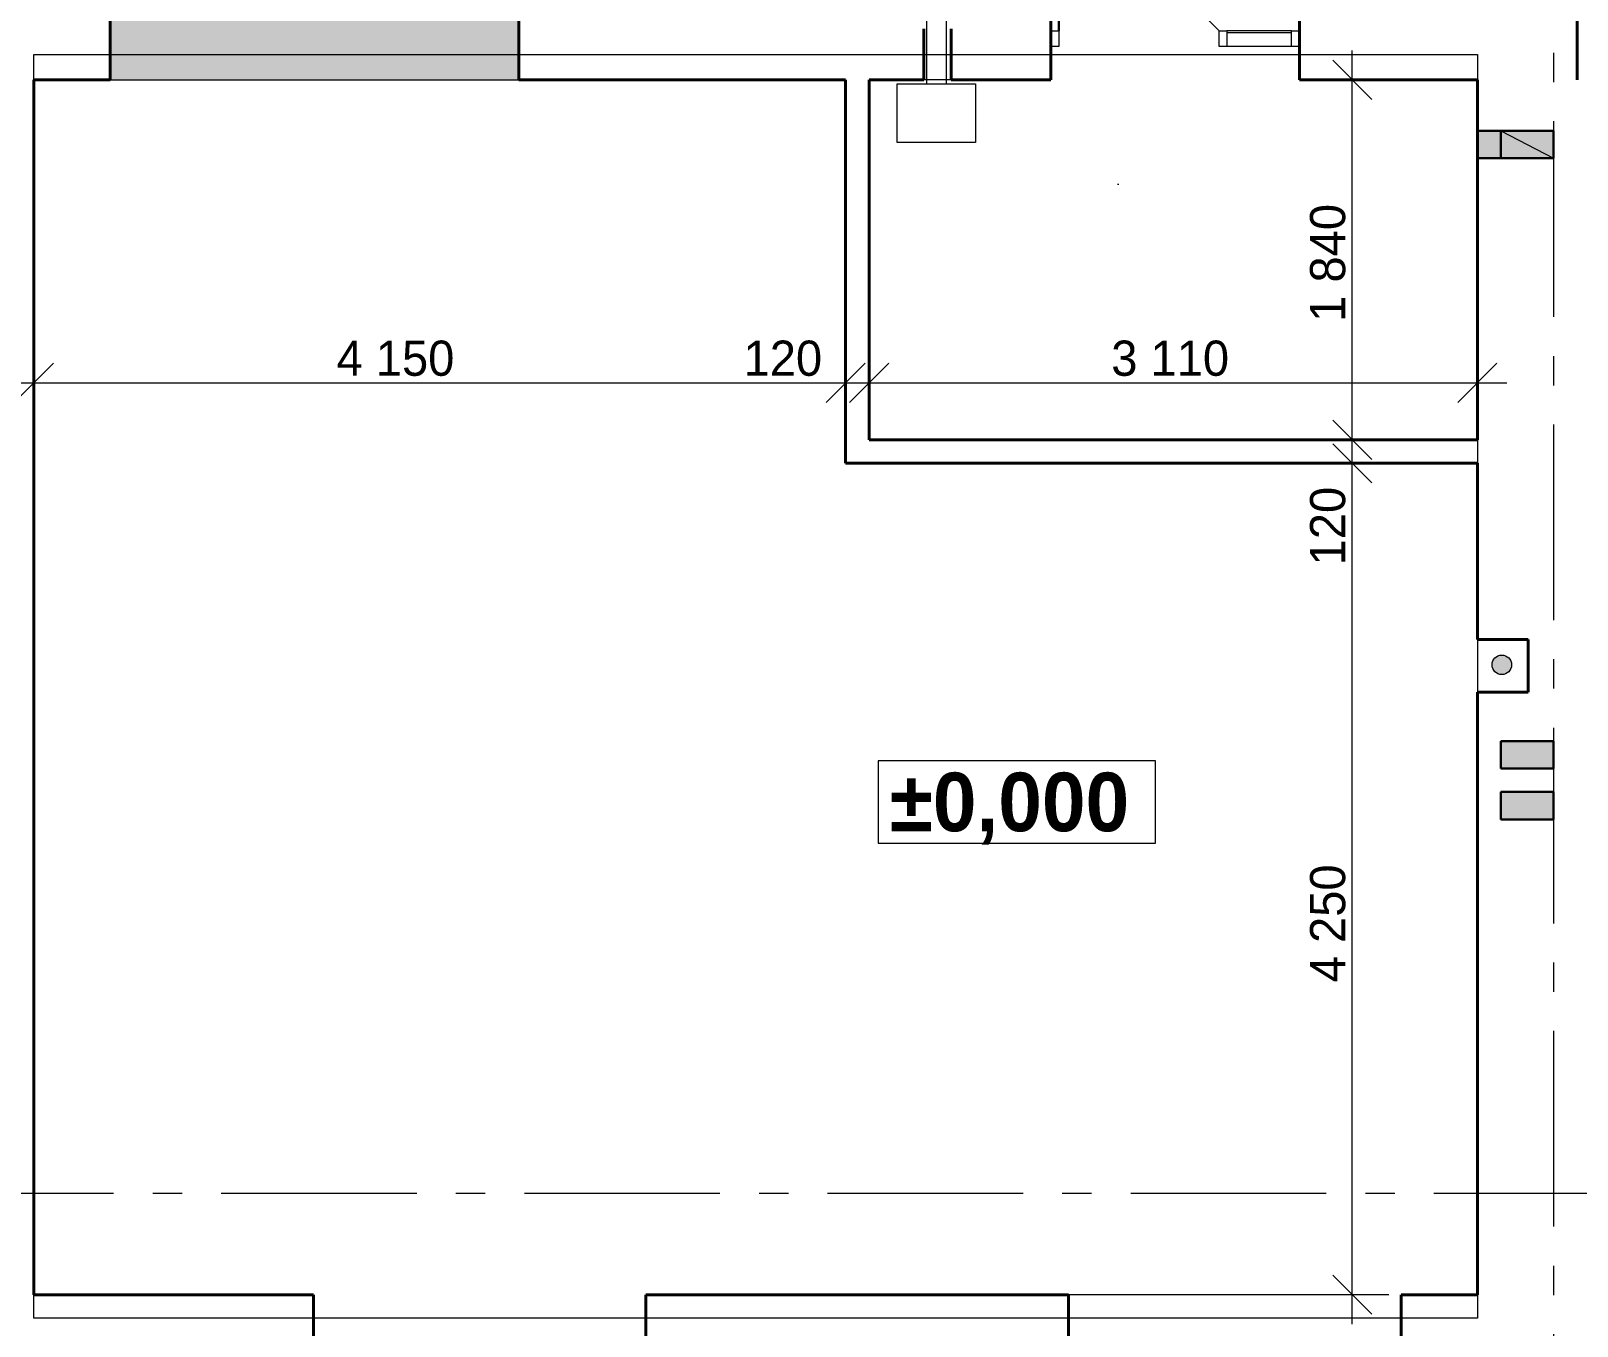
# Model space of a CAD drawing. Extents: x 299995 to 392849, y -57101 to -11292.
# Drawn here: x 357653 to 365558, y -35987 to -29367 of the extents above; entities that cross this region are included whole.
import ezdxf

# ---------------------------------------------------------------- set-up
doc = ezdxf.new("R2010")
doc.units = 0
doc.header["$MEASUREMENT"] = 0
for name, pattern in [('Крупный пунктир', [9375, 0, -9375]), ('Пунктирная', [200, 100, -100]), ('Штрихштриховая', [1550, 1000, -200, 150, -200])]:
    doc.linetypes.add(name, pattern=pattern)
for name, color, linetype, lineweight in [('0_Ном_пера__19', 255, 'Continuous', 0), ('0_Ном_пера__41', 7, 'Continuous', 30), ('Интерьер- Перегородка_Ном_пера__1', 7, 'Continuous', 13), ('Интерьер- Перегородка_Ном_пера__12', 15, 'Continuous', 18), ('Интерьер- Перегородка_Ном_пера__19', 255, 'Continuous', 0), ('Интерьер- Перегородка_Ном_пера__21', 7, 'Continuous', 20), ('Интерьер- Перегородка_Ном_пера__41', 7, 'Continuous', 30), ('Интерьер- Перегородка_Ном_пера__61', 7, 'Continuous', 40), ('Колонны_Ном_пера__1', 7, 'Continuous', 13), ('Колонны_Ном_пера__19', 255, 'Continuous', 0), ('Колонны_Ном_пера__21', 7, 'Continuous', 20), ('Колонны_Ном_пера__41', 7, 'Continuous', 30), ('котел_Ном_пера__1', 7, 'Continuous', 13), ('Линии разрезов_Ном_пера__1', 7, 'Continuous', 13), ('перегородки_Ном_пера__61', 7, 'Continuous', 40)]:
    doc.layers.add(name, color=color, linetype=linetype, lineweight=lineweight)
for name, color, linetype, lineweight, true_color in [('0_Ном_пера__98', 7, 'Continuous', 13, 0x001f3e), ('Интерьер- Перегородка_Ном_пера__3', 7, 'Continuous', 18, 0xdd5800), ('Колонны_Ном_пера__4', 7, 'Continuous', 20, 0x016515), ('Перекрытия_Ном_пера__191', 7, 'Continuous', 0, 0xe8e8e8), ('Перекрытия_Ном_пера__4', 7, 'Continuous', 20, 0x016515), ('Розміри ОСЕЙ_Ном_пера__98', 7, 'Continuous', 13, 0x001f3e), ('РОЗМІРИ ПЕРЕГОРОДОК_Ном_пера__98', 7, 'Continuous', 13, 0x001f3e)]:
    doc.layers.add(name, color=color, linetype=linetype, lineweight=lineweight, true_color=true_color)
for name, color, linetype in [('Линии разрезов', 7, 'Continuous'), ('Перекрытия', 7, 'Continuous'), ('Розміри ОСЕЙ', 7, 'Continuous'), ('РОЗМІРИ ПЕРЕГОРОДОК', 7, 'Continuous')]:
    doc.layers.add(name, color=color, linetype=linetype)
doc.styles.add('СГЕНЕРИР_СТИЛЬ_2', font='')
doc.styles.add('СГЕНЕРИР_СТИЛЬ_3', font='')
doc.styles.add('СГЕНЕРИР_СТИЛЬ_4', font='')
doc.styles.get('СГЕНЕРИР_СТИЛЬ_2').set_extended_font_data('Century Gothic')
doc.styles.get('СГЕНЕРИР_СТИЛЬ_3').set_extended_font_data('Arial Unicode MS Кириллический')
doc.styles.get('СГЕНЕРИР_СТИЛЬ_4').set_extended_font_data('Century Gothic', bold=True)
doc.dimstyles.new('СГЕНЕРИР_СТИЛЬ__5', dxfattribs={"dimtxt": 179.999995, "dimasz": 190, "dimexe": 0.18, "dimexo": 0, "dimgap": 0.09, "dimtad": 1, "dimtih": 1, "dimtoh": 1, "dimdec": 0, "dimzin": 0, "dimdsep": 46, "dimtxsty": 'СГЕНЕРИР_СТИЛЬ_3', "dimblk": 'ARROWHEAD_6', "dimblk1": 'ARROWHEAD_6', "dimblk2": 'ARROWHEAD_6', "dimcen": 0.09, "dimclrd": 256, "dimclre": 256, "dimclrt": 256, "dimadec": 0, "dimazin": 0, "dimtfac": 1, "dimtdec": 4, "dimtmove": 0, "dimatfit": 3, "dimfxl": 0, "dimtolj": 1, "dimtzin": 0, "dimarcsym": 0})
doc.dimstyles.new('СГЕНЕРИР_СТИЛЬ__7', dxfattribs={"dimtxt": 179.999995, "dimasz": 190, "dimexe": 0.18, "dimexo": 0, "dimgap": 0.09, "dimtad": 1, "dimdec": 0, "dimzin": 0, "dimdsep": 46, "dimtxsty": 'СГЕНЕРИР_СТИЛЬ_3', "dimblk": 'ARROWHEAD_6', "dimblk1": 'ARROWHEAD_6', "dimblk2": 'ARROWHEAD_6', "dimcen": 0.09, "dimclrd": 256, "dimclre": 256, "dimclrt": 256, "dimadec": 0, "dimazin": 0, "dimtfac": 1, "dimtdec": 4, "dimtmove": 0, "dimatfit": 3, "dimfxl": 0, "dimtolj": 1, "dimtzin": 0, "dimarcsym": 0})
doc.dimstyles.new('СГЕНЕРИР_СТИЛЬ__9', dxfattribs={"dimtxt": 189.999998, "dimasz": 190, "dimexe": 0.18, "dimexo": 0, "dimgap": 0.09, "dimtad": 3, "dimtih": 1, "dimtoh": 1, "dimdec": 0, "dimzin": 0, "dimdsep": 46, "dimtxsty": 'СГЕНЕРИР_СТИЛЬ_3', "dimblk": 'ARROWHEAD_6', "dimblk1": 'ARROWHEAD_6', "dimblk2": 'ARROWHEAD_6', "dimcen": 0.09, "dimclrd": 256, "dimclre": 256, "dimclrt": 256, "dimadec": 0, "dimazin": 0, "dimtfac": 1, "dimtdec": 4, "dimtmove": 0, "dimatfit": 3, "dimfxl": 0, "dimtolj": 1, "dimtzin": 0, "dimarcsym": 0})

# ---------------------------------------------------------------- blocks, each defined once
blk = doc.blocks.new('*D220')
at = {"layer": 'РОЗМІРИ ПЕРЕГОРОДОК_Ном_пера__98', "linetype": 'Continuous'}
for p, q in [((364308.6, -31476.6), (364508.6, -31676.6)), ((364596.1, -31576.6), (364221.1, -31576.6)), ((364408.6, -35826.6), (364408.6, -31576.6)), ((364308.6, -35726.6), (364508.6, -35926.6)), ((364596.1, -35826.6), (362958.1, -35826.6)), ((364408.6, -35976.6), (364408.6, -35826.6))]:
    blk.add_line(p, q, dxfattribs=at)
at = {"layer": 'РОЗМІРИ ПЕРЕГОРОДОК_Ном_пера__98', "char_height": 180, "attachment_point": 1, "rotation": 90, "style": 'СГЕНЕРИР_СТИЛЬ_2'}
for s, insert in [('{120}', (364192.6, -32098.5)), ('{4\xa0250}', (364192.6, -34229.3))]:
    blk.add_mtext(s, dxfattribs=dict(at, insert=insert))
blk = doc.blocks.new('ARROWHEAD_6')
at = {"linetype": 'Continuous'}
for p, q in [((-0.5, -0.5), (0.5, 0.5)), ((0, 0), (-1, 0))]:
    blk.add_line(p, q, dxfattribs=at)
blk = doc.blocks.new('*D221')
at = {"layer": 'РОЗМІРИ ПЕРЕГОРОДОК_Ном_пера__98', "linetype": 'Continuous'}
for p, q in [((364308.6, -31356.6), (364508.6, -31556.6)), ((364596.1, -31456.6), (364221.1, -31456.6)), ((364408.6, -31576.6), (364408.6, -31456.6)), ((364308.6, -31476.6), (364508.6, -31676.6)), ((364596.1, -31576.6), (364221.1, -31576.6))]:
    blk.add_line(p, q, dxfattribs=at)
blk = doc.blocks.new('*D222')
at = {"layer": 'РОЗМІРИ ПЕРЕГОРОДОК_Ном_пера__98', "linetype": 'Continuous'}
for p, q in [((364408.6, -29616.6), (364408.6, -29466.6)), ((364508.6, -29716.6), (364308.6, -29516.6)), ((365048.1, -29616.6), (364221.1, -29616.6)), ((364408.6, -31456.6), (364408.6, -29616.6)), ((364308.6, -31356.6), (364508.6, -31556.6)), ((364596.1, -31456.6), (364221.1, -31456.6))]:
    blk.add_line(p, q, dxfattribs=at)
at = {"layer": 'РОЗМІРИ ПЕРЕГОРОДОК_Ном_пера__98', "insert": (364192.6, -30853.4), "char_height": 180, "attachment_point": 1, "rotation": 90, "style": 'СГЕНЕРИР_СТИЛЬ_2'}
blk.add_mtext('{1\xa0840}', dxfattribs=at)
blk = doc.blocks.new('*D223')
at = {"layer": 'РОЗМІРИ ПЕРЕГОРОДОК_Ном_пера__98', "linetype": 'Continuous'}
for p, q in [((357668.1, -31352.9), (357668.1, -29616.6)), ((361818.5, -31352.9), (361818.5, -30977.9)), ((357768.1, -31065.4), (357568.1, -31265.4)), ((361918.5, -31065.4), (361718.5, -31265.4)), ((357518.1, -31165.4), (357668.1, -31165.4)), ((357668.1, -31165.4), (361818.5, -31165.4))]:
    blk.add_line(p, q, dxfattribs=at)
at = {"layer": 'РОЗМІРИ ПЕРЕГОРОДОК_Ном_пера__98', "char_height": 180, "attachment_point": 1, "style": 'СГЕНЕРИР_СТИЛЬ_2'}
for s, insert in [('{4\xa0150}', (359215.6, -30949.4)), ('{120}', (361296.7, -30949.4))]:
    blk.add_mtext(s, dxfattribs=dict(at, insert=insert))
blk = doc.blocks.new('*D224')
at = {"layer": 'РОЗМІРИ ПЕРЕГОРОДОК_Ном_пера__98', "linetype": 'Continuous'}
for p, q in [((361818.5, -31352.9), (361818.5, -30977.9)), ((361938.5, -31352.9), (361938.5, -30977.9)), ((361918.5, -31065.4), (361718.5, -31265.4)), ((362038.5, -31065.4), (361838.5, -31265.4)), ((361818.5, -31165.4), (361938.5, -31165.4))]:
    blk.add_line(p, q, dxfattribs=at)
blk = doc.blocks.new('*D225')
at = {"layer": 'РОЗМІРИ ПЕРЕГОРОДОК_Ном_пера__98', "linetype": 'Continuous'}
for p, q in [((361938.5, -31352.9), (361938.5, -30977.9)), ((365048.1, -31456.6), (365048.1, -30977.9)), ((362038.5, -31065.4), (361838.5, -31265.4)), ((364948.1, -31265.4), (365148.1, -31065.4)), ((361938.5, -31165.4), (365048.1, -31165.4)), ((365048.1, -31165.4), (365198.1, -31165.4))]:
    blk.add_line(p, q, dxfattribs=at)
at = {"layer": 'РОЗМІРИ ПЕРЕГОРОДОК_Ном_пера__98', "insert": (363176.5, -30949.4), "char_height": 180, "attachment_point": 1, "style": 'СГЕНЕРИР_СТИЛЬ_2'}
blk.add_mtext('{3\xa0110}', dxfattribs=at)
blk = doc.blocks.new('Отметка уровня_4', base_point=(362693.6, -33307.8))
at = {"layer": '0_Ном_пера__98', "linetype": 'Continuous'}
for p, q in [((361984.1, -33097.8), (361984.1, -33517.8)), ((363403, -33097.8), (361984.1, -33097.8)), ((363403, -33517.8), (363403, -33097.8)), ((361984.1, -33517.8), (363403, -33517.8))]:
    blk.add_line(p, q, dxfattribs=at)
at = {"layer": '0_Ном_пера__98', "insert": (362044.1, -33157.8), "char_height": 300, "attachment_point": 1, "style": 'СГЕНЕРИР_СТИЛЬ_4'}
blk.add_mtext('{±0,000}', dxfattribs=at)
blk = doc.blocks.new('Плоскость сечения_2', base_point=(391336.3, -34668.7))
at = {"layer": 'Линии разрезов_Ном_пера__1', "linetype": 'Крупный пунктир'}
blk.add_line((391336.3, -30150.3), (303895.9, -30150.3), dxfattribs=at)
blk = doc.blocks.new('Линия_5162', base_point=(305525.9, -35306.6))
at = {"layer": 'Перекрытия_Ном_пера__4', "linetype": 'Штрихштриховая'}
blk.add_line((305925.9, -35306.6), (389097.3, -35306.6), dxfattribs=at)
blk = doc.blocks.new('Линия_5170', base_point=(365438.1, -28278.3))
at = {"layer": 'Перекрытия_Ном_пера__4', "linetype": 'Штрихштриховая'}
blk.add_line((365438.1, -28278.3), (365438.1, -54583.9), dxfattribs=at)
blk = doc.blocks.new('*D537')
at = {"layer": 'Розміри ОСЕЙ_Ном_пера__98', "linetype": 'Continuous'}
for p, q in [((357538.1, -53384.1), (357538.1, -53009.1)), ((357668.1, -53384.1), (357668.1, -53009.1)), ((357638.1, -53096.6), (357438.1, -53296.6)), ((357768.1, -53096.6), (357568.1, -53296.6)), ((357538.1, -53196.6), (357668.1, -53196.6))]:
    blk.add_line(p, q, dxfattribs=at)
blk = doc.blocks.new('*D538')
at = {"layer": 'Розміри ОСЕЙ_Ном_пера__98', "linetype": 'Continuous'}
for p, q in [((357668.1, -53384.1), (357668.1, -53009.1)), ((365048.1, -53384.1), (365048.1, -53009.1)), ((357768.1, -53096.6), (357568.1, -53296.6)), ((365148.1, -53096.6), (364948.1, -53296.6)), ((357668.1, -53196.6), (365048.1, -53196.6))]:
    blk.add_line(p, q, dxfattribs=at)
at = {"layer": 'Розміри ОСЕЙ_Ном_пера__98', "char_height": 190, "attachment_point": 1, "style": 'СГЕНЕРИР_СТИЛЬ_4'}
for s, insert in [('{130}', (357768.1, -53234.6)), ('{7\xa0380}', (361020.1, -53234.6)), ('{390}', (364497.4, -53234.6))]:
    blk.add_mtext(s, dxfattribs=dict(at, insert=insert))
blk = doc.blocks.new('*D539')
at = {"layer": 'Розміри ОСЕЙ_Ном_пера__98', "linetype": 'Continuous'}
for p, q in [((365048.1, -53384.1), (365048.1, -53009.1)), ((365438.1, -53384.1), (365438.1, -53009.1)), ((365148.1, -53096.6), (364948.1, -53296.6)), ((365538.1, -53096.6), (365338.1, -53296.6)), ((365048.1, -53196.6), (365438.1, -53196.6))]:
    blk.add_line(p, q, dxfattribs=at)
blk = doc.blocks.new('*D540')
at = {"layer": 'Розміри ОСЕЙ_Ном_пера__98', "linetype": 'Continuous'}
for p, q in [((365438.1, -53384.1), (365438.1, -53009.1)), ((365558.1, -53384.1), (365558.1, -53009.1)), ((365538.1, -53096.6), (365338.1, -53296.6)), ((365658.1, -53096.6), (365458.1, -53296.6)), ((365438.1, -53196.6), (365558.1, -53196.6))]:
    blk.add_line(p, q, dxfattribs=at)
blk = doc.blocks.new('*D541')
at = {"layer": 'Розміри ОСЕЙ_Ном_пера__98', "linetype": 'Continuous'}
for p, q in [((365558.1, -53384.1), (365558.1, -53009.1)), ((367328.1, -53384.1), (367328.1, -53009.1)), ((365658.1, -53096.6), (365458.1, -53296.6)), ((367428.1, -53096.6), (367228.1, -53296.6)), ((365558.1, -53196.6), (367328.1, -53196.6))]:
    blk.add_line(p, q, dxfattribs=at)
at = {"layer": 'Розміри ОСЕЙ_Ном_пера__98', "char_height": 190, "attachment_point": 1, "style": 'СГЕНЕРИР_СТИЛЬ_4'}
for s, insert in [('{120}', (365658.1, -53234.6)), ('{1\xa0770}', (366330.4, -53234.6))]:
    blk.add_mtext(s, dxfattribs=dict(at, insert=insert))
blk = doc.blocks.new('*D544')
at = {"layer": 'Розміри ОСЕЙ_Ном_пера__98', "linetype": 'Continuous'}
for p, q in [((367968.1, -53384.1), (367968.1, -53009.1)), ((370358.1, -53384.1), (370358.1, -53009.1)), ((368068.1, -53096.6), (367868.1, -53296.6)), ((370458.1, -53096.6), (370258.1, -53296.6)), ((367968.1, -53196.6), (370358.1, -53196.6))]:
    blk.add_line(p, q, dxfattribs=at)
at = {"layer": 'Розміри ОСЕЙ_Ном_пера__98', "char_height": 190, "attachment_point": 1, "style": 'СГЕНЕРИР_СТИЛЬ_4'}
for s, insert in [('{130}', (368068.1, -53234.6)), ('{2\xa0390}', (368825.1, -53234.6)), ('{260}', (369807.4, -53234.6))]:
    blk.add_mtext(s, dxfattribs=dict(at, insert=insert))
blk = doc.blocks.new('*D545')
at = {"layer": 'Розміри ОСЕЙ_Ном_пера__98', "linetype": 'Continuous'}
for p, q in [((370358.1, -53384.1), (370358.1, -53009.1)), ((370618.1, -53384.1), (370618.1, -53009.1)), ((370458.1, -53096.6), (370258.1, -53296.6)), ((370718.1, -53096.6), (370518.1, -53296.6)), ((370358.1, -53196.6), (370618.1, -53196.6))]:
    blk.add_line(p, q, dxfattribs=at)
blk = doc.blocks.new('*D546')
at = {"layer": 'Розміри ОСЕЙ_Ном_пера__98', "linetype": 'Continuous'}
for p, q in [((370618.1, -53384.1), (370618.1, -53009.1)), ((370868.1, -53384.1), (370868.1, -53009.1)), ((370718.1, -53096.6), (370518.1, -53296.6)), ((370968.1, -53096.6), (370768.1, -53296.6)), ((370618.1, -53196.6), (370868.1, -53196.6))]:
    blk.add_line(p, q, dxfattribs=at)
blk = doc.blocks.new('*D547')
at = {"layer": 'Розміри ОСЕЙ_Ном_пера__98', "linetype": 'Continuous'}
for p, q in [((370868.1, -53384.1), (370868.1, -53009.1)), ((374308.1, -53384.1), (374308.1, -53009.1)), ((370968.1, -53096.6), (370768.1, -53296.6)), ((374408.1, -53096.6), (374208.1, -53296.6)), ((370868.1, -53196.6), (374308.1, -53196.6))]:
    blk.add_line(p, q, dxfattribs=at)
at = {"layer": 'Розміри ОСЕЙ_Ном_пера__98', "char_height": 190, "attachment_point": 1, "style": 'СГЕНЕРИР_СТИЛЬ_4'}
for s, insert in [('{250}', (370968.1, -53234.6)), ('{3\xa0440}', (372250.1, -53234.6)), ('{130}', (373757.4, -53234.6))]:
    blk.add_mtext(s, dxfattribs=dict(at, insert=insert))
blk = doc.blocks.new('Плоскость сечения_3', base_point=(345534.2, -19745.2))
at = {"layer": 'Линии разрезов_Ном_пера__1', "linetype": 'Крупный пунктир'}
blk.add_line((358084.4, -19745.2), (358084.4, -52841.9), dxfattribs=at)

msp = doc.modelspace()

# ---------------------------------------------------------------- hatches: boundary and pattern name
at = {"layer": '0_Ном_пера__19', "linetype": 'Continuous'}
msp.add_hatch(color=256, dxfattribs=at).paths.add_polyline_path([(365048.1, -30016.6), (365168.1, -30016.6), (365168.1, -29876.6), (365048.1, -29876.6)], flags=0)
at = {"layer": 'Интерьер- Перегородка_Ном_пера__19', "linetype": 'Continuous'}
msp.add_hatch(color=256, dxfattribs=at).paths.add_polyline_path([(358058.1, -29236.6), (358058.1, -29616.6), (360148.1, -29616.6), (360148.1, -29236.6)], flags=0)
at = {"layer": 'Колонны_Ном_пера__19', "linetype": 'Continuous'}
for points in [[(365168.1, -29876.6), (365168.1, -30016.6), (365438.1, -30016.6), (365438.1, -29876.6)], [(365173.2, -32656.6, 0.414214), (365223.2, -32606.6, 0.414214), (365173.2, -32556.6, 0.414214), (365123.2, -32606.6, 0.414214)]]:
    msp.add_hatch(color=256, dxfattribs=at).paths.add_polyline_path(points, flags=0)
at = {"layer": 'Колонны_Ном_пера__4', "linetype": 'Continuous'}
for points in [[(365168.1, -32996.6), (365168.1, -33136.6), (365438.1, -33136.6), (365438.1, -32996.6)], [(365168.1, -33256.6), (365168.1, -33396.6), (365438.1, -33396.6), (365438.1, -33256.6)]]:
    msp.add_hatch(color=256, dxfattribs=at).paths.add_polyline_path(points, flags=0)

# ---------------------------------------------------------------- linework, layer by layer
at = {"layer": '0_Ном_пера__41', "linetype": 'Continuous'}
for p, q in [((365048.1, -30016.6), (365048.1, -29876.6)), ((365048.1, -29876.6), (365168.1, -29876.6)), ((365168.1, -29876.6), (365168.1, -30016.6)), ((365168.1, -30016.6), (365048.1, -30016.6))]:
    msp.add_line(p, q, dxfattribs=at)
at = {"layer": 'Интерьер- Перегородка_Ном_пера__1', "linetype": 'Continuous'}
for p, q in [((364098.1, -29376.6), (363768.1, -29376.6)), ((362358.1, -29616.6), (362218.1, -29616.6))]:
    msp.add_line(p, q, dxfattribs=at)
at = {"layer": 'Интерьер- Перегородка_Ном_пера__12', "linetype": 'Continuous'}
msp.add_line((365048.1, -32476.6), (365048.1, -32746.6), dxfattribs=at)
at = {"layer": 'Интерьер- Перегородка_Ном_пера__21', "linetype": 'Continuous'}
for p, q in [((363728.1, -29366.6), (362908.1, -28546.6)), ((364098.1, -29366.6), (363768.1, -29366.6)), ((364098.1, -29446.6), (363768.1, -29446.6))]:
    msp.add_line(p, q, dxfattribs=at)
at = {"layer": 'Интерьер- Перегородка_Ном_пера__21', "linetype": 'Пунктирная'}
for p, q in [((362868.1, -29446.6), (362868.1, -29366.6)), ((362868.1, -29366.6), (362908.1, -29366.6)), ((362908.1, -29366.6), (362908.1, -29406.6)), ((363728.1, -29406.6), (363728.1, -29366.6)), ((363728.1, -29366.6), (363768.1, -29366.6)), ((363768.1, -29366.6), (363768.1, -29446.6)), ((364098.1, -29406.6), (364098.1, -29366.6)), ((364098.1, -29366.6), (364138.1, -29366.6)), ((364138.1, -29366.6), (364138.1, -29446.6)), ((362908.1, -29446.6), (362868.1, -29446.6)), ((362908.1, -29406.6), (362908.1, -29432)), ((362908.1, -29432), (362908.1, -29446.6)), ((363728.1, -29432), (363728.1, -29406.6)), ((363728.1, -29446.6), (363728.1, -29432)), ((363768.1, -29446.6), (363728.1, -29446.6)), ((364098.1, -29432), (364098.1, -29406.6)), ((364098.1, -29446.6), (364098.1, -29432)), ((364138.1, -29446.6), (364098.1, -29446.6))]:
    msp.add_line(p, q, dxfattribs=at)
at = {"layer": 'Интерьер- Перегородка_Ном_пера__3', "linetype": 'Continuous'}
msp.add_line((358058.1, -29616.6), (360148.1, -29616.6), dxfattribs=at)
at = {"layer": 'Интерьер- Перегородка_Ном_пера__41', "linetype": 'Continuous'}
msp.add_line((362908.1, -29366.6), (362908.1, -28546.6), dxfattribs=at)
at = {"layer": 'Интерьер- Перегородка_Ном_пера__61', "linetype": 'Continuous'}
for p, q in [((358058.1, -28976.6), (358058.1, -29616.6)), ((360148.1, -28976.6), (360148.1, -29616.6)), ((362868.1, -28976.6), (362868.1, -29616.6)), ((364138.1, -28976.6), (364138.1, -29616.6)), ((365558.1, -29106.6), (365558.1, -29616.6)), ((362218.1, -29356.6), (362218.1, -29616.6)), ((362358.1, -29356.6), (362358.1, -29616.6)), ((357668.1, -35826.6), (357668.1, -29616.6)), ((357668.1, -29616.6), (358058.1, -29616.6)), ((360148.1, -29616.6), (361468.1, -29616.6)), ((361468.1, -29616.6), (361818.5, -29616.6)), ((361938.5, -29616.6), (362218.1, -29616.6)), ((362358.1, -29616.6), (362868.1, -29616.6)), ((364138.1, -29616.6), (365048.1, -29616.6)), ((365048.1, -29616.6), (365048.1, -31456.6)), ((365048.1, -31576.6), (365048.1, -32476.6)), ((365048.1, -32476.6), (365308.1, -32476.6)), ((365308.1, -32476.6), (365308.1, -32746.6)), ((365048.1, -32746.6), (365048.1, -35826.6)), ((365308.1, -32746.6), (365048.1, -32746.6)), ((359097.6, -35826.6), (357668.1, -35826.6)), ((359097.6, -36336.6), (359097.6, -35826.6)), ((362958.1, -35826.6), (360797.6, -35826.6)), ((360797.6, -36336.6), (360797.6, -35826.6)), ((362958.1, -36336.6), (362958.1, -35826.6)), ((365048.1, -35826.6), (364658.1, -35826.6)), ((364658.1, -36336.6), (364658.1, -35826.6))]:
    msp.add_line(p, q, dxfattribs=at)
at = {"layer": 'Колонны_Ном_пера__1', "linetype": 'Continuous'}
msp.add_line((365168.1, -29876.6), (365438.1, -30016.6), dxfattribs=at)
at = {"layer": 'Колонны_Ном_пера__21', "linetype": 'Continuous'}
msp.add_circle((365173.2, -32606.6), 50, dxfattribs=at)
at = {"layer": 'Колонны_Ном_пера__41', "linetype": 'Continuous'}
for p, q in [((365168.1, -29876.6), (365168.1, -30016.6)), ((365438.1, -29876.6), (365168.1, -29876.6)), ((365438.1, -30016.6), (365438.1, -29876.6)), ((365168.1, -30016.6), (365438.1, -30016.6)), ((365168.1, -32996.6), (365168.1, -33136.6)), ((365438.1, -32996.6), (365168.1, -32996.6)), ((365438.1, -33136.6), (365438.1, -32996.6)), ((365168.1, -33136.6), (365438.1, -33136.6)), ((365168.1, -33256.6), (365168.1, -33396.6)), ((365438.1, -33256.6), (365168.1, -33256.6)), ((365438.1, -33396.6), (365438.1, -33256.6)), ((365168.1, -33396.6), (365438.1, -33396.6))]:
    msp.add_line(p, q, dxfattribs=at)
at = {"layer": 'котел_Ном_пера__1', "linetype": 'Continuous'}
for p, q in [((362231.9, -28649.7), (362231.9, -29636.6)), ((362331.9, -28649.7), (362331.9, -29636.6)), ((362081.9, -29636.6), (362481.9, -29636.6)), ((362081.9, -29936.6), (362081.9, -29636.6)), ((362481.9, -29636.6), (362481.9, -29936.6)), ((362481.9, -29936.6), (362081.9, -29936.6))]:
    msp.add_line(p, q, dxfattribs=at)
at = {"layer": 'перегородки_Ном_пера__61', "linetype": 'Continuous'}
for p, q in [((361818.5, -29616.6), (361818.5, -31456.6)), ((361938.5, -31456.6), (361938.5, -29616.6)), ((361818.5, -31456.6), (361818.5, -31576.6)), ((365048.1, -31456.6), (361938.5, -31456.6)), ((361818.5, -31576.6), (365048.1, -31576.6))]:
    msp.add_line(p, q, dxfattribs=at)
at = {"layer": 'Перекрытия_Ном_пера__191', "linetype": 'Continuous'}
for p, q in [((357668.1, -29486.6), (361468.1, -29486.6)), ((357668.1, -35946.6), (357668.1, -29486.6)), ((361468.1, -29486.6), (365048.1, -29486.6)), ((365048.1, -29486.6), (365048.1, -33626.4)), ((365048.1, -33626.4), (365048.1, -35946.6)), ((365048.1, -35946.6), (357668.1, -35946.6))]:
    msp.add_line(p, q, dxfattribs=at)

# ---------------------------------------------------------------- block references
msp.add_blockref('Отметка уровня_4', (362693.6, -33307.8))
at = {"layer": 'Линии разрезов'}
for name, p in [('Плоскость сечения_3', (345534.2, -19745.2)), ('Плоскость сечения_2', (391336.3, -34668.7))]:
    msp.add_blockref(name, p, dxfattribs=at)
at = {"layer": 'Перекрытия', "linetype": 'Штрихштриховая'}
for name, p in [('Линия_5170', (365438.1, -28278.3)), ('Линия_5162', (305525.9, -35306.6))]:
    msp.add_blockref(name, p, dxfattribs=at)

# ---------------------------------------------------------------- dimensions: what is measured, and where the dimension line sits
at = {"layer": 'Розміри ОСЕЙ', "linetype": 'Continuous'}
for p1, p2, picture, middle in [((367968.1, -40941.6), (370358.1, -31401.6), '*D544', (369150.8, -53329.6)), ((370358.1, -31401.6), (370618.1, -47478.7), '*D545', (370021.1, -53329.6)), ((370618.1, -47478.7), (370868.1, -31401.6), '*D546', (371181.7, -53329.6)), ((370868.1, -31401.6), (374308.1, -39611.6), '*D547', (372575.8, -53329.6)), ((357668.1, -35151.5), (365048.1, -32976.6), '*D538', (361345.8, -53329.6)), ((365048.1, -32976.6), (365438.1, -47583.9), '*D539', (364711.1, -53329.6)), ((365438.1, -47583.9), (365558.1, -32976.6), '*D540', (365871.7, -53329.6)), ((365558.1, -32976.6), (367328.1, -40941.6), '*D541', (366656.1, -53329.6)), ((357538.1, -47583.9), (357668.1, -35151.5), '*D537', (357981.7, -53329.6))]:
    dim = msp.add_linear_dim(base=(311218.1, -53196.6), p1=p1, p2=p2, dimstyle='СГЕНЕРИР_СТИЛЬ__9', dxfattribs=at)
    dim.commit()
    dim.dimension.update_dxf_attribs({"geometry": picture, "text_midpoint": middle})
at = {"layer": 'РОЗМІРИ ПЕРЕГОРОДОК', "linetype": 'Continuous'}
for p1, p2, picture, middle in [((363688.3, -31456.6), (365048.1, -29616.6), '*D222', (364282.6, -30544.9)), ((363688.3, -31576.6), (363688.3, -31456.6), '*D221', (364282.6, -31896)), ((362958.1, -35826.6), (363688.3, -31576.6), '*D220', (364282.6, -33920.8))]:
    dim = msp.add_linear_dim(base=(364408.6, -35826.6), p1=p1, p2=p2, angle=90, dimstyle='СГЕНЕРИР_СТИЛЬ__7', dxfattribs=at)
    dim.commit()
    dim.dimension.update_dxf_attribs({"geometry": picture, "text_midpoint": middle})
for p1, p2, picture, middle in [((357668.1, -29616.6), (361818.5, -30536.6), '*D223', (359524.1, -31039.4)), ((361818.5, -30536.6), (361938.5, -30536.6), '*D224', (361499.1, -31039.4)), ((361938.5, -30536.6), (365048.1, -31456.6), '*D225', (363485, -31039.4))]:
    dim = msp.add_linear_dim(base=(357668.1, -31165.4), p1=p1, p2=p2, dimstyle='СГЕНЕРИР_СТИЛЬ__5', dxfattribs=at)
    dim.commit()
    dim.dimension.update_dxf_attribs({"geometry": picture, "text_midpoint": middle})

doc.saveas('drawing.dxf')
